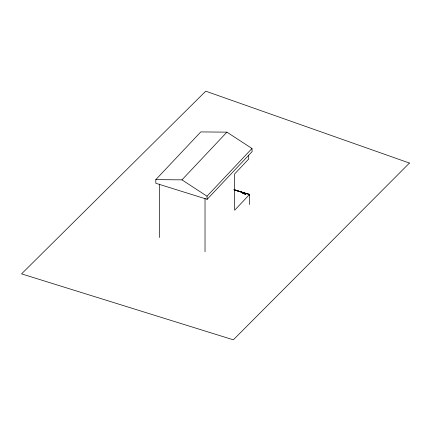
<?xml version="1.0" encoding="UTF-8"?>
<svg xmlns="http://www.w3.org/2000/svg" width="431" height="431" viewBox="0 0 431 431"><rect width="100%" height="100%" fill="white"/><g stroke="black" fill="none" stroke-linecap="round" stroke-linejoin="round"><path stroke-width="0.65" d="M244.883 193.25L244.883 194.09L245.53 193.411L245.53 194.284L242.324 193.314L242.96 192.641L242.96 193.541L243.596 192.872L243.596 193.761L244.237 193.077L244.237 193.934L244.883 193.25L234.011 189.829M155.823 179.625L200.787 131.913L226.921 132.15L251.979 148.49L252.113 151.599L207.149 199.311L155.823 183.277L155.823 179.625L181.957 179.862L207.015 196.202L207.149 199.311M181.957 179.862L226.921 132.15M207.015 196.202L251.979 148.49M246.176 193.6L245.53 194.284L246.424 193.352L249.619 194.354L249.619 204.553M249.619 194.354L234.658 210.226L234.658 173.925L248.709 159.017L248.709 155.187M248.111 194.117L234.055 189.672L249.404 194.462L249.404 195.588M234.022 189.796L246.823 193.772M205.027 198.379L205.027 251.806M159.524 184.085L159.524 237.513M409.45 163.058L233.338 339.822L21.55 273.879L205.727 91.178L409.45 163.058"/></g></svg>
